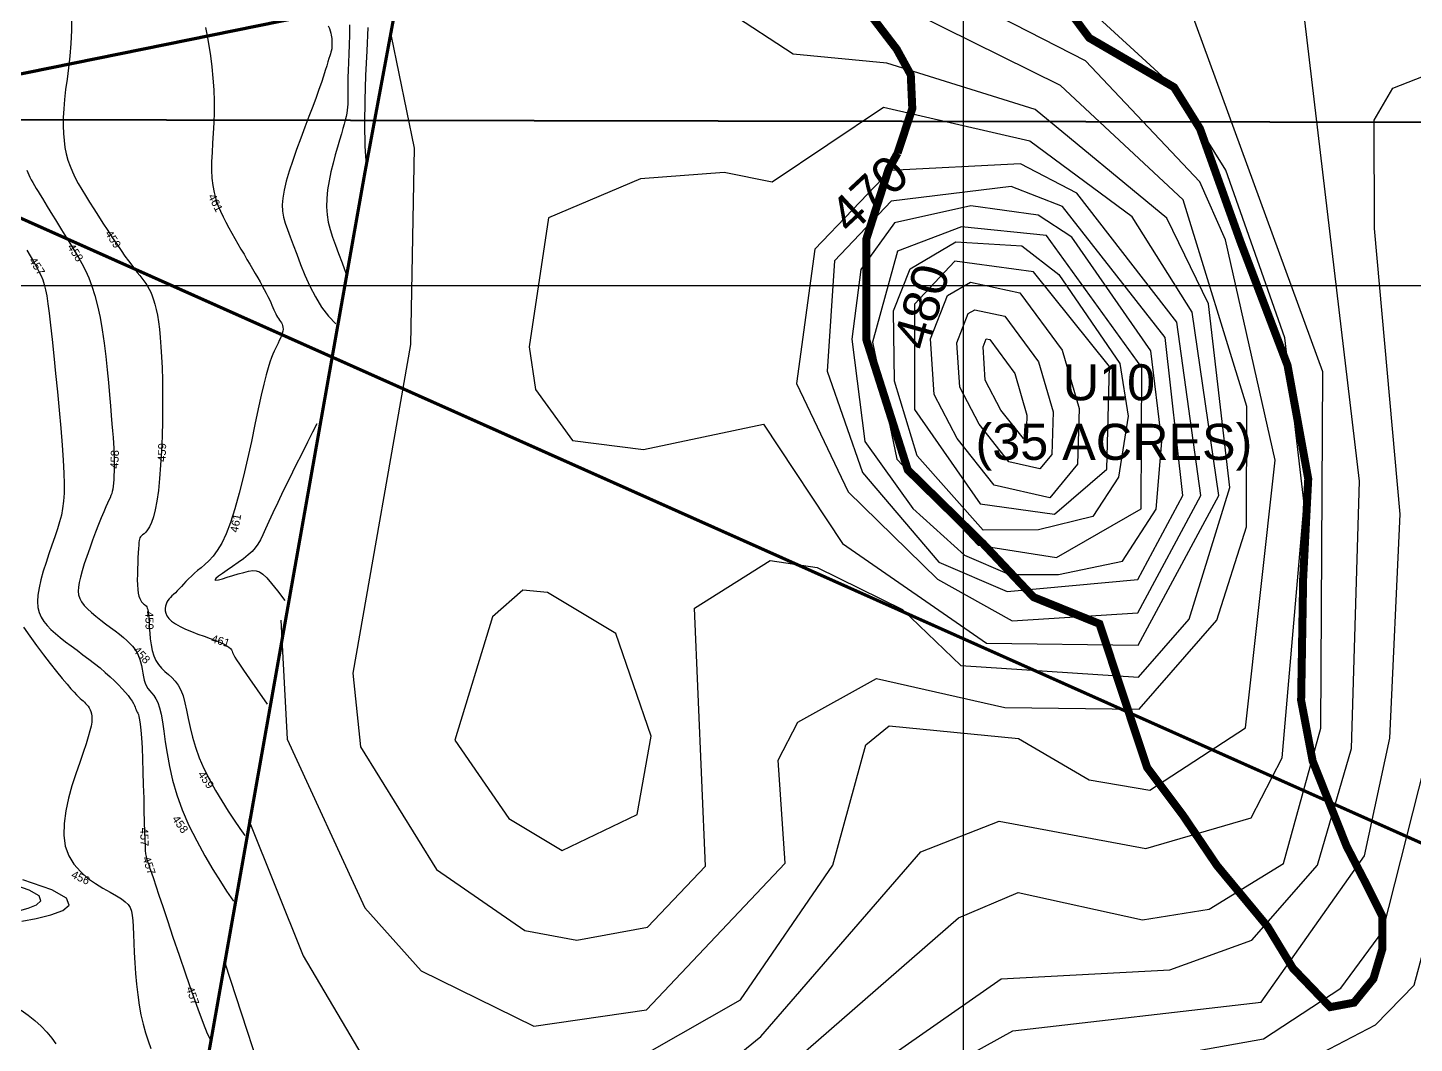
# Model space of a CAD drawing. Header units: metres. Extents: x 218545 to 227455, y 1543467 to 1556082.
# Drawn here: x 219416 to 220282, y 1550227 to 1550861 of the extents above; entities that cross this region are included whole.
import ezdxf

# ---------------------------------------------------------------- set-up
doc = ezdxf.new("R2010")
doc.units = ezdxf.units.M
doc.header["$MEASUREMENT"] = 0
for name, color, linetype in [('10 M CONTOUR', 20, 'Continuous'), ('2 M CONTOUR', 33, 'Continuous'), ('CONTEXT', 200, 'Continuous'), ('GRID', 250, 'Continuous'), ('SATGE-2', 160, 'Continuous'), ('UUL', 90, 'Continuous')]:
    doc.layers.add(name, color=color, linetype=linetype)
doc.styles.get("Standard").update_dxf_attribs({"font": 'arial.ttf'})

msp = doc.modelspace()

# ---------------------------------------------------------------- linework, layer by layer
at = {"layer": '10 M CONTOUR'}
for points in [[(219539.01135, 1550277.26715, -1009.86579), (219569.92069, 1550182.50432, -1009.86579), (219644.09969, 1550126.96832, -1009.86579), (219720.68969, 1550127.83132, -1009.86579), (219797.55669, 1550169.29532, -1009.86579), (219873.72869, 1550231.43032, -1009.86579), (219973.67869, 1550346.54032, -1009.86579), (220022.60069, 1550365.77532, -1009.86579), (220114.14569, 1550348.76675, -1009.86579), (220179.94069, 1550367.93832, -1009.86579), (220199.31769, 1550405.26032, -1009.86579), (220213.03469, 1550563.84832, -1009.86579), (220201.08969, 1550667.59232, -1009.86579), (220164.22669, 1550772.13732, -1009.86579), (220131.81869, 1550823.92732, -1009.86579), (220072.15669, 1550878.88032, -1009.86579)], [(220148.56069, 1550569.14232, -999.86579), (220133.64269, 1550677.23632, -999.86579), (220071.15769, 1550757.83332, -999.86579), (220035.84769, 1550776.10132, -999.86579), (219954.52369, 1550771.93532, -999.86579), (219907.41969, 1550722.86932, -999.86579), (219895.93269, 1550639.04232, -999.86579), (219928.18269, 1550571.37932, -999.86579), (219984.02269, 1550516.89932, -999.86579), (220030.62769, 1550490.86132, -999.86579), (220109.19869, 1550495.77132, -999.86579), (220148.56069, 1550569.14232, -999.86579)], [(220091.48761, 1550649.62265, -989.86579), (220044.11588, 1550708.69362, -991.86579), (219994.83895, 1550715.25466, -991.86579), (219969.65318, 1550688.46345, -991.86579), (219969.65318, 1550622.85228, -991.86579), (220010.71715, 1550563.80228, -991.86579), (220057.04736, 1550557.34221, -991.86579), (220089.78269, 1550585.60527, -991.86579), (220091.48761, 1550649.62265, -991.86579)], [(219994.78485, 1549821.42478, -1019.86579), (219966.67269, 1549894.84532, -1019.86579), (219905.17669, 1550032.56732, -1019.86579), (219932.40369, 1550105.08432, -1019.86579), (219996.28069, 1550150.56132, -1019.86579), (220181.02569, 1550198.58832, -1019.86579), (220257.58969, 1550238.64132, -1019.86579), (220281.73469, 1550263.34832, -1019.86579), (220325.25669, 1550425.31632, -1019.86579)]]:
    msp.add_polyline3d(points, dxfattribs=at)
at = {"layer": '2 M CONTOUR'}
for points in [[(219443.11979, 1550867.69462), (219443.20508, 1550859.24593), (219442.84162, 1550851.14448), (219442.15871, 1550843.4029), (219441.28564, 1550836.03388), (219440.35171, 1550829.05006), (219439.48621, 1550822.46412), (219438.79767, 1550816.28215), (219438.31152, 1550810.48405), (219438.03243, 1550805.04314), (219437.96505, 1550799.93275), (219438.11405, 1550795.12622), (219438.48409, 1550790.59688), (219439.07983, 1550786.31805), (219439.90594, 1550782.26308), (219440.96521, 1550778.40044), (219442.25292, 1550774.67927), (219443.7625, 1550771.04386), (219445.48738, 1550767.43851), (219447.42098, 1550763.80751), (219449.55671, 1550760.09516), (219451.888, 1550756.24573), (219454.40828, 1550752.20354), (219457.10312, 1550747.93694), (219459.92672, 1550743.51059), (219462.82543, 1550739.01323), (219465.7456, 1550734.53358), (219468.63358, 1550730.16039), (219471.43574, 1550725.98237), (219474.09841, 1550722.08827), (219476.56795, 1550718.56681), (219478.80357, 1550715.48126), (219480.81593, 1550712.79296), (219482.62852, 1550710.43778), (219484.26486, 1550708.35159), (219485.74844, 1550706.47028), (219487.10278, 1550704.7297), (219488.35139, 1550703.06575), (219489.51776, 1550701.41427), (219490.62163, 1550699.71246), (219491.66759, 1550697.9027), (219492.65647, 1550695.92866), (219493.58908, 1550693.73403), (219494.46624, 1550691.2625), (219495.28877, 1550688.45775), (219496.05749, 1550685.26345), (219496.77322, 1550681.62331), (219497.43549, 1550677.48774), (219498.03873, 1550672.83421), (219498.57607, 1550667.64689), (219499.04065, 1550661.91001), (219499.42561, 1550655.60774), (219499.72408, 1550648.72429), (219499.92921, 1550641.24386), (219500.03413, 1550633.15064), (219500.0322, 1550624.46995), (219499.9177, 1550615.39154), (219499.68512, 1550606.1463), (219499.32896, 1550596.9651), (219498.84371, 1550588.0788), (219498.22388, 1550579.71829), (219497.46396, 1550572.11445), (219496.55844, 1550565.49814), (219495.50997, 1550560.039), (219494.35376, 1550555.66171), (219493.13317, 1550552.22973), (219491.89154, 1550549.60648), (219490.67224, 1550547.65543), (219489.51863, 1550546.24001), (219488.47405, 1550545.22367), (219487.58186, 1550544.46985), (219486.87344, 1550543.85057), (219486.33223, 1550543.2722), (219485.92968, 1550542.64967), (219485.63725, 1550541.89791), (219485.4264, 1550540.93186), (219485.26858, 1550539.66645), (219485.13527, 1550538.01663), (219484.9979, 1550535.89731), (219484.83616, 1550533.25978), (219484.66261, 1550530.20057), (219484.49802, 1550526.85259), (219484.36316, 1550523.3487), (219484.2788, 1550519.8218), (219484.26573, 1550516.40477), (219484.34472, 1550513.23049), (219484.53654, 1550510.43184), (219484.85441, 1550508.10955), (219485.28132, 1550506.23572), (219485.79272, 1550504.75028), (219486.36403, 1550503.59317), (219486.9707, 1550502.70432), (219487.58817, 1550502.02367), (219488.19186, 1550501.49116), (219488.75723, 1550501.04673), (219489.2645, 1550500.62837), (219489.71313, 1550500.16637), (219490.10736, 1550499.58907), (219490.45144, 1550498.8248), (219490.74963, 1550497.80193), (219491.00616, 1550496.44878), (219491.22528, 1550494.69371), (219491.41126, 1550492.46506), (219491.57558, 1550489.72445), (219491.75877, 1550486.56661), (219492.00861, 1550483.11957), (219492.37287, 1550479.51133), (219492.89934, 1550475.86992), (219493.6358, 1550472.32335), (219494.63001, 1550468.99963), (219495.92976, 1550466.02678), (219497.56027, 1550463.48852), (219499.45657, 1550461.29143), (219501.53112, 1550459.29779), (219503.69638, 1550457.36988), (219505.86483, 1550455.36997), (219507.94893, 1550453.16035), (219509.86115, 1550450.60331), (219511.51396, 1550447.56111), (219512.85497, 1550443.92751), (219513.97245, 1550439.72205), (219514.98981, 1550434.99575), (219516.03046, 1550429.79962), (219517.21781, 1550424.18468), (219518.67528, 1550418.20194), (219520.52627, 1550411.90241), (219522.8942, 1550405.33711), (219525.8558, 1550398.57144), (219529.30108, 1550391.72835), (219533.07336, 1550384.94521), (219537.01596, 1550378.35935), (219540.97221, 1550372.10813), (219544.78543, 1550366.3289), (219548.29895, 1550361.159), (219551.35609, 1550356.73579)], [(219526.94666, 1550861.30785), (219527.93992, 1550855.94327), (219528.9365, 1550849.94445), (219529.88727, 1550843.45035), (219530.7431, 1550836.59995), (219531.45486, 1550829.53221), (219531.97342, 1550822.38611), (219532.24965, 1550815.30061), (219532.2559, 1550808.39463), (219532.05034, 1550801.70694), (219531.71263, 1550795.25623), (219531.32241, 1550789.06121), (219530.95935, 1550783.14059), (219530.70308, 1550777.51308), (219530.63326, 1550772.19737), (219530.82955, 1550767.21219), (219531.3518, 1550762.56596), (219532.1808, 1550758.22612), (219533.27753, 1550754.1498), (219534.60298, 1550750.29417), (219536.11814, 1550746.61639), (219537.784, 1550743.0736), (219539.56154, 1550739.62296), (219541.41177, 1550736.22162), (219543.29977, 1550732.83622), (219545.20705, 1550729.4713), (219547.11924, 1550726.14088), (219549.02195, 1550722.85899), (219550.9008, 1550719.63965), (219552.7414, 1550716.49688), (219554.52937, 1550713.4447), (219556.25033, 1550710.49713), (219557.89159, 1550707.66631), (219559.44721, 1550704.95679), (219560.91296, 1550702.37122), (219562.28459, 1550699.91226), (219563.55786, 1550697.58258), (219564.72853, 1550695.38482), (219565.79236, 1550693.32166), (219566.7451, 1550691.39574), (219567.58644, 1550689.6081), (219568.33179, 1550687.95328), (219569.00048, 1550686.42417), (219569.61183, 1550685.01368), (219570.18517, 1550683.71472), (219570.73984, 1550682.52019), (219571.29516, 1550681.423), (219571.87047, 1550680.41606), (219572.47681, 1550679.48882), (219573.09209, 1550678.61703), (219573.68595, 1550677.773), (219574.22802, 1550676.92902), (219574.68792, 1550676.05739), (219575.03528, 1550675.13043), (219575.23974, 1550674.12042), (219575.27093, 1550672.99968), (219575.10806, 1550671.74855), (219574.76869, 1550670.37963), (219574.27996, 1550668.91355), (219573.66902, 1550667.37096), (219572.963, 1550665.77248), (219572.18906, 1550664.13876), (219571.37433, 1550662.49044), (219570.54596, 1550660.84816), (219569.72126, 1550659.19584), (219568.87824, 1550657.37056), (219567.98507, 1550655.17269), (219567.00995, 1550652.4026), (219565.92104, 1550648.86066), (219564.68653, 1550644.34723), (219563.27458, 1550638.66267), (219561.65339, 1550631.60736), (219559.80117, 1550623.08007), (219557.73627, 1550613.37313), (219555.48707, 1550602.87732), (219553.08197, 1550591.98336), (219550.54935, 1550581.08203), (219547.91761, 1550570.56406), (219545.21513, 1550560.82021), (219542.47031, 1550552.24123), (219539.71065, 1550545.11987), (219536.96018, 1550539.35696), (219534.24207, 1550534.75531), (219531.57946, 1550531.11774), (219528.9955, 1550528.24706), (219526.51336, 1550525.94611), (219524.15619, 1550524.01769), (219521.94714, 1550522.26463), (219519.90319, 1550520.52614), (219518.01661, 1550518.78699), (219516.27349, 1550517.06833), (219514.65992, 1550515.39132), (219513.16199, 1550513.77712), (219511.76579, 1550512.24688), (219510.45742, 1550510.82176), (219509.22296, 1550509.52291), (219508.05214, 1550508.36192), (219506.94919, 1550507.312), (219505.92196, 1550506.33681), (219504.97833, 1550505.39998), (219504.12616, 1550504.46516), (219503.3733, 1550503.496), (219502.72761, 1550502.45615), (219502.19697, 1550501.30923), (219501.79901, 1550500.02862), (219501.59046, 1550498.62648), (219501.63784, 1550497.12473), (219502.00768, 1550495.54525), (219502.76647, 1550493.90995), (219503.98075, 1550492.24071), (219505.71703, 1550490.55943), (219508.04181, 1550488.888), (219510.98322, 1550487.24614), (219514.41578, 1550485.64479), (219518.1756, 1550484.09273), (219522.09879, 1550482.59871), (219526.02149, 1550481.1715), (219529.7798, 1550479.81987), (219533.20985, 1550478.55258), (219536.14775, 1550477.37839), (219538.47224, 1550476.30193), (219540.23257, 1550475.31131), (219541.52059, 1550474.39047), (219542.42818, 1550473.52338), (219543.04719, 1550472.69399), (219543.4695, 1550471.88627), (219543.78697, 1550471.08418), (219544.09145, 1550470.27167), (219544.4909, 1550469.3883), (219545.15753, 1550468.19603), (219546.27964, 1550466.41242), (219548.04553, 1550463.75503), (219550.64351, 1550459.94141), (219554.26187, 1550454.68913), (219559.0889, 1550447.71573), (219565.31291, 1550438.73879)], [(219603.52367, 1550862.15808), (219604.21136, 1550860.57559), (219604.75012, 1550859.11283), (219605.15358, 1550857.7616), (219605.43943, 1550856.51776), (219605.62634, 1550855.37821), (219605.73303, 1550854.33985), (219605.77819, 1550853.39955), (219605.78051, 1550852.55421), (219605.75869, 1550851.80073), (219605.73142, 1550851.13599), (219605.71375, 1550850.55574), (219605.70613, 1550850.05115), (219605.70537, 1550849.61223), (219605.70827, 1550849.22902), (219605.71163, 1550848.89153), (219605.71224, 1550848.58979), (219605.70693, 1550848.31381), (219605.69249, 1550848.05362), (219605.66398, 1550847.79235), (219605.60957, 1550847.48553), (219605.51568, 1550847.08182), (219605.36873, 1550846.52986), (219605.15515, 1550845.7783), (219604.86135, 1550844.77578), (219604.47376, 1550843.47095), (219603.9788, 1550841.81245), (219603.36155, 1550839.75314), (219602.60166, 1550837.26272), (219601.67741, 1550834.31508), (219600.56712, 1550830.88413), (219599.24909, 1550826.94376), (219597.70161, 1550822.46788), (219595.90297, 1550817.43039), (219593.83149, 1550811.80519), (219591.48713, 1550805.59967), (219588.95651, 1550798.95519), (219586.34793, 1550792.04661), (219583.76969, 1550785.04877), (219581.33009, 1550778.13654), (219579.13742, 1550771.48474), (219577.29999, 1550765.26825), (219575.92607, 1550759.66191), (219575.09862, 1550754.77766), (219574.79909, 1550750.47572), (219574.9836, 1550746.55343), (219575.60824, 1550742.80811), (219576.62912, 1550739.03708), (219578.00236, 1550735.03766), (219579.68404, 1550730.60717), (219581.63028, 1550725.54293), (219583.81063, 1550719.71728), (219586.24846, 1550713.30264), (219588.98057, 1550706.54643), (219592.04378, 1550699.69608), (219595.4749, 1550692.99902), (219599.31075, 1550686.70269), (219603.58813, 1550681.0545), (219608.34387, 1550676.30189)], [(219616.76114, 1550862.81901), (219616.75295, 1550856.58055), (219616.60306, 1550850.49593), (219616.37144, 1550844.68532), (219616.11807, 1550839.26891), (219615.9029, 1550834.3669), (219615.77198, 1550830.0671), (219615.71554, 1550826.32794), (219615.70989, 1550823.07548), (219615.73136, 1550820.23577), (219615.75623, 1550817.73488), (219615.76082, 1550815.49888), (219615.72144, 1550813.45381), (219615.6144, 1550811.52575), (219615.41816, 1550809.63981), (219615.11982, 1550807.71734), (219614.70864, 1550805.67872), (219614.17387, 1550803.44436), (219613.50477, 1550800.93465), (219612.6906, 1550798.07001), (219611.72062, 1550794.77081), (219610.58408, 1550790.95746), (219609.28628, 1550786.58333), (219607.89672, 1550781.73366), (219606.50093, 1550776.52667), (219605.18445, 1550771.08058), (219604.03282, 1550765.51359), (219603.13157, 1550759.94393), (219602.56624, 1550754.48981), (219602.42238, 1550749.26945), (219602.7615, 1550744.35763), (219603.54911, 1550739.65547), (219604.72671, 1550735.02063), (219606.2358, 1550730.3108), (219608.01786, 1550725.38366), (219610.01439, 1550720.09688), (219612.16688, 1550714.30815), (219614.41684, 1550707.87514)], [(219628.34724, 1550861.24947), (219627.53389, 1550846.62956), (219626.81518, 1550831.33615), (219626.3111, 1550815.93705), (219626.14162, 1550801.00005), (219626.42672, 1550787.09296), (219627.28639, 1550774.78356)], [(219415.23023, 1550772.16842), (219415.82601, 1550770.70406), (219416.48471, 1550769.21883), (219417.219, 1550767.69088), (219418.04155, 1550766.09836), (219418.96248, 1550764.4216), (219419.98176, 1550762.64977), (219421.09687, 1550760.77419), (219422.30523, 1550758.78622), (219423.60431, 1550756.6772), (219424.99155, 1550754.43847), (219426.4644, 1550752.06139), (219428.02031, 1550749.53728), (219429.65668, 1550746.86105), (219431.37068, 1550744.04168), (219433.15944, 1550741.09172), (219435.02008, 1550738.02372), (219436.94972, 1550734.85021), (219438.94548, 1550731.58374), (219441.00449, 1550728.23684), (219443.12386, 1550724.82207), (219445.29603, 1550721.3343), (219447.49458, 1550717.69784), (219449.68842, 1550713.81932), (219451.84643, 1550709.6054), (219453.93753, 1550704.9627), (219455.93059, 1550699.79789), (219457.79452, 1550694.01759), (219459.49822, 1550687.52845), (219461.01815, 1550680.28833), (219462.36099, 1550672.45989), (219463.541, 1550664.257), (219464.57245, 1550655.89354), (219465.46959, 1550647.58338), (219466.24668, 1550639.5404), (219466.91797, 1550631.97847), (219467.49773, 1550625.11147), (219467.99857, 1550619.09841), (219468.42664, 1550613.87889), (219468.78644, 1550609.33762), (219469.08245, 1550605.35936), (219469.3192, 1550601.82882), (219469.50118, 1550598.63074), (219469.63289, 1550595.64986), (219469.71884, 1550592.7709), (219469.76278, 1550589.90486), (219469.76543, 1550587.06777), (219469.72679, 1550584.30194), (219469.64682, 1550581.64967), (219469.52552, 1550579.15325), (219469.36286, 1550576.85499), (219469.15883, 1550574.79719), (219468.9134, 1550573.02214), (219468.62231, 1550571.54249), (219468.2643, 1550570.25231), (219467.81384, 1550569.01599), (219467.24542, 1550567.69794), (219466.53352, 1550566.16257), (219465.65264, 1550564.27428), (219464.57725, 1550561.89748), (219463.28184, 1550558.89657), (219461.75622, 1550555.18639), (219460.0515, 1550550.88352), (219458.23411, 1550546.15498), (219456.37051, 1550541.16778), (219454.52711, 1550536.08894), (219452.77036, 1550531.08546), (219451.1667, 1550526.32437), (219449.78257, 1550521.97268), (219448.67757, 1550518.15551), (219447.88409, 1550514.83041), (219447.42769, 1550511.91303), (219447.3339, 1550509.31902), (219447.6283, 1550506.96404), (219448.33644, 1550504.76374), (219449.48386, 1550502.63377), (219451.09613, 1550500.48978), (219453.178, 1550498.26637), (219455.65098, 1550495.9738), (219458.4158, 1550493.6413), (219461.37317, 1550491.29807), (219464.42381, 1550488.97333), (219467.46844, 1550486.69628), (219470.40776, 1550484.49614), (219473.14251, 1550482.40213), (219475.59275, 1550480.43249), (219477.75599, 1550478.5617), (219479.6491, 1550476.75329), (219481.28895, 1550474.97076), (219482.69239, 1550473.17764), (219483.87629, 1550471.33745), (219484.85753, 1550469.41371), (219485.65296, 1550467.36993), (219486.28448, 1550465.18484), (219486.79412, 1550462.89795), (219487.22891, 1550460.56396), (219487.6359, 1550458.23758), (219488.06214, 1550455.97353), (219488.55468, 1550453.82651), (219489.16056, 1550451.85124), (219489.92683, 1550450.10241), (219490.88437, 1550448.59925), (219491.99937, 1550447.21895), (219493.22184, 1550445.80321), (219494.50181, 1550444.19374), (219495.7893, 1550442.23223), (219497.03433, 1550439.76038), (219498.18691, 1550436.6199), (219499.19706, 1550432.65248), (219500.04634, 1550427.7403), (219500.8424, 1550421.92742), (219501.72442, 1550415.29839), (219502.8316, 1550407.93775), (219504.30312, 1550399.93003), (219506.27816, 1550391.35978), (219508.89592, 1550382.31153), (219512.29558, 1550372.86983), (219516.53826, 1550363.16301), (219521.37286, 1550353.49451), (219526.47022, 1550344.2116), (219531.50118, 1550335.66151), (219536.13656, 1550328.19149), (219540.04722, 1550322.14878), (219542.90398, 1550317.88064), (219544.37768, 1550315.7343)], [(219415.22183, 1550722.27136), (219417.35737, 1550718.61033), (219419.36637, 1550715.14728), (219421.19659, 1550711.91788), (219422.7958, 1550708.95783), (219424.12935, 1550706.25627), (219425.23313, 1550703.61621), (219426.16059, 1550700.79415), (219426.96523, 1550697.54658), (219427.7005, 1550693.62997), (219428.41991, 1550688.80083), (219429.17691, 1550682.81563), (219430.02499, 1550675.43086), (219431.00083, 1550666.50911), (219432.07391, 1550656.33738), (219433.19693, 1550645.30874), (219434.32257, 1550633.8163), (219435.40351, 1550622.25314), (219436.39246, 1550611.01235), (219437.24209, 1550600.48702), (219437.90509, 1550591.07024), (219438.34111, 1550583.0484), (219438.53756, 1550576.28106), (219438.48881, 1550570.52111), (219438.18922, 1550565.52141), (219437.63317, 1550561.03483), (219436.81501, 1550556.81424), (219435.72913, 1550552.6125), (219434.36988, 1550548.18249), (219432.7495, 1550543.33959), (219430.95171, 1550538.14918), (219429.0781, 1550532.73919), (219427.23025, 1550527.23752), (219425.50976, 1550521.77208), (219424.0182, 1550516.47077), (219422.85718, 1550511.46151), (219422.12827, 1550506.8722), (219421.91166, 1550502.79621), (219422.2019, 1550499.18879), (219422.97215, 1550495.97065), (219424.19556, 1550493.06248), (219425.84528, 1550490.38501), (219427.89446, 1550487.85893), (219430.31626, 1550485.40495), (219433.08382, 1550482.94378), (219436.16364, 1550480.41157), (219439.49554, 1550477.80629), (219443.0127, 1550475.14132), (219446.64829, 1550472.43006), (219450.33548, 1550469.68592), (219454.00743, 1550466.9223), (219457.59731, 1550464.15258), (219461.03831, 1550461.39019), (219464.27277, 1550458.65068), (219467.27985, 1550455.95832), (219470.0479, 1550453.33955), (219472.56526, 1550450.8208), (219474.82027, 1550448.42852), (219476.80128, 1550446.18913), (219478.49663, 1550444.12908), (219479.89466, 1550442.27481), (219480.99339, 1550440.64524), (219481.82947, 1550439.22928), (219482.4492, 1550438.00835), (219482.89892, 1550436.96383), (219483.22493, 1550436.07714), (219483.47356, 1550435.32968), (219483.69111, 1550434.70285), (219483.9239, 1550434.17805), (219484.20847, 1550433.70998), (219484.54217, 1550433.14647), (219484.91257, 1550432.30864), (219485.30725, 1550431.0176), (219485.71377, 1550429.09449), (219486.11972, 1550426.36041), (219486.51266, 1550422.63649), (219486.88016, 1550417.74384), (219487.21246, 1550411.58949), (219487.51036, 1550404.42405), (219487.77735, 1550396.58403), (219488.0169, 1550388.40594), (219488.23249, 1550380.22629), (219488.42759, 1550372.3816), (219488.60568, 1550365.20837), (219488.77023, 1550359.04311), (219488.92636, 1550354.13176), (219489.08577, 1550350.35789), (219489.2618, 1550347.5145), (219489.46779, 1550345.3946), (219489.71708, 1550343.79117), (219490.02302, 1550342.49722), (219490.39894, 1550341.30575), (219490.85819, 1550340.00975), (219491.42186, 1550338.40744), (219492.14199, 1550336.31791), (219493.0784, 1550333.56547), (219494.29088, 1550329.97444), (219495.83924, 1550325.36911), (219497.78328, 1550319.57381), (219500.1828, 1550312.41284), (219503.0976, 1550303.71051), (219506.5437, 1550293.43195), (219510.36192, 1550282.10553), (219514.34932, 1550270.40045), (219518.30295, 1550258.98588), (219522.01983, 1550248.53103), (219525.29703, 1550239.70508), (219527.93159, 1550233.17722), (219529.72055, 1550229.61665)], [(219413.181, 1550486.91024), (219417.13655, 1550481.22563), (219421.35842, 1550475.41177), (219425.67059, 1550469.66587), (219429.89709, 1550464.18513), (219433.86192, 1550459.16676), (219437.38908, 1550454.80797), (219440.34483, 1550451.25427), (219442.76443, 1550448.4444), (219444.72537, 1550446.26542), (219446.30517, 1550444.60436), (219447.58131, 1550443.34828), (219448.63132, 1550442.38423), (219449.53268, 1550441.59925), (219450.36291, 1550440.8804), (219451.18363, 1550440.13201), (219451.99303, 1550439.32752), (219452.77341, 1550438.45767), (219453.50707, 1550437.51319), (219454.17633, 1550436.48482), (219454.76349, 1550435.36329), (219455.25085, 1550434.13933), (219455.62073, 1550432.80368), (219455.85198, 1550431.33079), (219455.90969, 1550429.62995), (219455.75549, 1550427.59418), (219455.35102, 1550425.1165), (219454.65791, 1550422.08993), (219453.63778, 1550418.40748), (219452.25229, 1550413.96218), (219450.46307, 1550408.64702), (219448.27512, 1550402.4102), (219445.86704, 1550395.42049), (219443.46076, 1550387.90183), (219441.27825, 1550380.07818), (219439.54146, 1550372.17346), (219438.47235, 1550364.41163), (219438.29288, 1550357.01662), (219439.225, 1550350.21238), (219441.40838, 1550344.17451), (219444.65356, 1550338.88525), (219448.6888, 1550334.27852), (219453.24235, 1550330.28821), (219458.04247, 1550326.84824), (219462.81741, 1550323.8925), (219467.29544, 1550321.35492), (219471.20479, 1550319.16939), (219474.33664, 1550317.25697), (219476.73374, 1550315.48737), (219478.50175, 1550313.71744), (219479.74634, 1550311.80403), (219480.57317, 1550309.60399), (219481.0879, 1550306.97418), (219481.39619, 1550303.77146), (219481.60371, 1550299.85267), (219481.80265, 1550295.12422), (219482.03137, 1550289.69072), (219482.31477, 1550283.70632), (219482.67772, 1550277.32518), (219483.14514, 1550270.70147), (219483.74191, 1550263.98933), (219484.49291, 1550257.34293), (219485.42305, 1550250.91641), (219486.54983, 1550244.83458), (219487.8612, 1550239.10476), (219489.33772, 1550233.70491), (219490.95996, 1550228.61299), (219492.70848, 1550223.80696)], [(219411.62791, 1550247.81017), (219416.05259, 1550244.69375), (219420.2863, 1550241.31001), (219424.21912, 1550237.7419), (219427.74108, 1550234.07235), (219430.77002, 1550230.37637), (219433.33482, 1550226.69718)]]:
    msp.add_lwpolyline(points, dxfattribs=at)
for points, elevation in [([(220028.9686, 1550519.85584), (220059.68491, 1550519.75707), (220099.64397, 1550527.99954), (220120.61139, 1550560.48577), (220124.13608, 1550602.72294), (220117.3512, 1550659.3877), (220068.03331, 1550730.43616), (220047.01237, 1550744.16134), (220004.97089, 1550749.813), (219957.26983, 1550739.3172), (219936.24909, 1550710.25194), (219930.5895, 1550666.65398), (219938.67443, 1550602.87181), (219968.58881, 1550560.88875), (220000.92833, 1550531.82336), (220028.9686, 1550519.85584)], -995.86579), ([(220012.69315, 1550547.42414), (219971.3865, 1550593.89472), (219957.26921, 1550640.3653), (219956.5492, 1550684.29865), (219967.09446, 1550710.62527), (219995.56698, 1550727.47434), (220036.69373, 1550724.84172), (220059.89342, 1550706.93957), (220098.04155, 1550651.54304), (220103.12132, 1550618.57085), (220097.19496, 1550580.52617), (220081.10929, 1550556.00836), (220047.24475, 1550547.55398), (220012.69315, 1550547.42414)], -991.86579)]:
    msp.add_lwpolyline(points, dxfattribs=dict(at, elevation=elevation))
for points, elevation in [([(220054.3034, 1550567.71024), (220019.51941, 1550575.42921), (219996.33001, 1550604.65123), (219981.97478, 1550632.21927), (219979.76618, 1550666.95483), (219990.25669, 1550693.97141), (220004.61192, 1550702.24184), (220035.53098, 1550695.62552), (220062.03306, 1550659.78718), (220072.52356, 1550623.39752), (220071.41927, 1550588.66184)], -987.86579), ([(220048.06084, 1550585.71635), (220028.65256, 1550590.02327), (220010.00503, 1550613.52188), (219997.95054, 1550636.67153), (219996.18651, 1550664.41532), (220003.31235, 1550682.76677), (220007.31142, 1550685.07074), (220026.13389, 1550681.04295), (220047.25067, 1550652.48707), (220056.22446, 1550621.35863), (220055.37602, 1550594.67088)], -985.86579), ([(220039.44623, 1550604.24884), (220037.78572, 1550604.61733), (220023.68005, 1550622.39253), (220013.92631, 1550641.12378), (220012.60683, 1550661.87582), (220014.56728, 1550666.92463), (220016.7368, 1550666.46038), (220032.46828, 1550645.18695), (220039.92535, 1550619.31973)], -983.86579)]:
    msp.add_lwpolyline(points, close=True, dxfattribs=dict(at, elevation=elevation))
at = {"layer": '2 M CONTOUR', "flags": 128}
for points in [[(219596.32727, 1550613.82791), (219593.70619, 1550608.64631), (219590.51533, 1550602.32324), (219586.92408, 1550595.17778), (219583.10183, 1550587.52903), (219579.21799, 1550579.69606), (219575.44194, 1550571.99796), (219571.94309, 1550564.7538), (219568.89082, 1550558.28268), (219566.40105, 1550552.8242), (219564.3758, 1550548.30014), (219562.6636, 1550544.55277), (219561.11297, 1550541.4244), (219559.57246, 1550538.75731), (219557.89059, 1550536.39381), (219555.91589, 1550534.17617), (219553.4969, 1550531.94671), (219550.54622, 1550529.59021), (219547.23272, 1550527.1615), (219543.78933, 1550524.7579), (219540.44899, 1550522.47675), (219537.44464, 1550520.41536), (219535.00921, 1550518.67108), (219533.37564, 1550517.34123), (219532.77687, 1550516.52313), (219533.36884, 1550516.27835), (219534.99953, 1550516.52543), (219537.4399, 1550517.14712), (219540.46094, 1550518.0262), (219543.83363, 1550519.04543), (219547.32895, 1550520.08757), (219550.71786, 1550521.03539), (219553.77136, 1550521.77167), (219556.33406, 1550522.17444), (219558.54514, 1550522.10289), (219560.61743, 1550521.41148), (219562.76375, 1550519.95468), (219565.19693, 1550517.58694), (219568.1298, 1550514.16273), (219571.77517, 1550509.53651), (219576.34588, 1550503.56275)], [(219409.46961, 1550309.64859), (219416.02035, 1550311.45554), (219421.30881, 1550313.55326), (219424.05192, 1550316.0569), (219422.96661, 1550319.08158), (219416.76981, 1550322.74245), (219404.17844, 1550327.15464)], [(219412.05553, 1550303.2748), (219421.12843, 1550305.05366), (219430.32621, 1550307.2317), (219437.77766, 1550309.95492), (219441.61157, 1550313.36931), (219439.95675, 1550317.62089), (219430.94197, 1550322.85566), (219412.69604, 1550329.2196)]]:
    msp.add_lwpolyline(points, dxfattribs=at)
at = {"layer": '2 M CONTOUR'}
for points in [[(219573.97943, 1550491.30332, -1005.86579), (219577.87469, 1550416.99132, -1005.86579), (219626.30569, 1550311.63032, -1005.86579), (219661.51869, 1550272.29732, -1005.86579), (219731.92569, 1550237.73232, -1005.86579), (219802.30369, 1550247.95732, -1005.86579), (219888.97369, 1550339.46432, -1005.86579), (219884.47669, 1550403.89432, -1005.86579), (219896.86269, 1550427.60032, -1005.86579), (219945.95369, 1550454.75332, -1005.86579), (220026.14669, 1550436.65332, -1005.86579), (220109.94869, 1550435.78732, -1005.86579), (220158.61669, 1550491.26432, -1005.86579), (220177.15369, 1550549.46932, -1005.86579), (220177.27969, 1550624.55432, -1005.86579), (220137.44869, 1550753.58832, -1005.86579), (220060.92669, 1550825.04732, -1005.86579), (219969.52369, 1550870.12132, -1005.86579), (219921.61769, 1550913.19832, -1005.86579), (219913.29969, 1550952.46432, -1005.86579), (219893.09439, 1551040.57768, -1005.86579), (219877.27469, 1551127.90232, -1005.86579), (219794.48169, 1551246.39732, -1005.86579), (219788.90612, 1551258.35295, -1005.86579)], [(219660.47188, 1550029.54811, -1011.86579), (219702.28369, 1550032.35832, -1011.86579), (219733.77169, 1550050.59732, -1011.86579), (219851.53969, 1550178.56432, -1011.86579), (219997.27169, 1550305.48732, -1011.86579), (220034.42969, 1550321.23132, -1011.86579), (220112.04369, 1550304.24432, -1011.86579), (220153.66969, 1550310.75532, -1011.86579), (220200.12869, 1550339.25932, -1011.86579), (220223.49169, 1550423.83532, -1011.86579), (220224.66169, 1550646.34932, -1011.86579), (220130.60169, 1550903.86832, -1011.86579)], [(219763.48944, 1549978.26798, -1013.86579), (219773.92469, 1550027.94732, -1013.86579), (219872.81469, 1550162.15332, -1013.86579), (220023.79326, 1550267.32934, -1013.86579), (220129.17369, 1550273.03032, -1013.86579), (220180.45869, 1550291.40932, -1013.86579), (220221.39269, 1550338.39732, -1013.86579), (220242.67269, 1550411.11332, -1013.86579), (220247.67069, 1550577.99332, -1013.86579), (220212.12769, 1550877.76932, -1013.86579)], [(219642.92354, 1550855.79123, -1003.86579), (219657.26669, 1550785.86532, -1003.86579), (219654.93869, 1550663.37432, -1003.86579), (219618.78569, 1550458.24132, -1003.86579), (219623.76769, 1550412.21232, -1003.86579), (219671.17969, 1550335.69832, -1003.86579), (219726.39769, 1550297.54032, -1003.86579), (219758.68769, 1550291.46832, -1003.86579), (219802.86769, 1550299.64732, -1003.86579), (219839.24469, 1550337.75032, -1003.86579), (219832.36969, 1550498.66432, -1003.86579), (219879.46769, 1550528.44577, -1003.86579), (219908.96169, 1550524.05832, -1003.86579), (219962.21069, 1550497.86332, -1003.86579), (219998.54169, 1550462.94332, -1003.86579), (220109.68569, 1550455.73332, -1003.86579), (220141.29969, 1550491.77032, -1003.86579), (220166.59569, 1550574.15432, -1003.86579), (220153.35169, 1550688.64132, -1003.86579), (220127.20769, 1550742.14032, -1003.86579), (220045.07569, 1550810.07732, -1003.86579), (219952.35069, 1550838.88132, -1003.86579), (219893.84896, 1550844.67295, -1003.86579), (219853.67784, 1550870.83821, -1003.86579)], [(219553.72723, 1550366.89992, -1007.86579), (219587.84869, 1550281.61732, -1007.86579), (219646.14469, 1550183.00832, -1007.86579), (219728.35869, 1550178.75032, -1007.86579), (219861.02069, 1550254.18532, -1007.86579), (219918.65169, 1550338.22332, -1007.86579), (219939.31169, 1550413.34832, -1007.86579), (219953.85669, 1550425.38132, -1007.86579), (220034.62669, 1550417.38232, -1007.86579), (220078.69569, 1550391.48132, -1007.86579), (220116.76669, 1550385.19832, -1007.86579), (220176.42169, 1550423.94232, -1007.86579), (220195.00869, 1550591.14732, -1007.86579), (220163.98369, 1550728.61432, -1007.86579), (220148.00869, 1550764.81532, -1007.86579), (220076.47669, 1550840.48432, -1007.86579), (220023.13969, 1550867.59932, -1007.86579)], [(219830.92979, 1549931.80608, -1015.86579), (219820.11569, 1549981.60632, -1015.86579), (219822.35369, 1550027.44732, -1015.86579), (219855.32569, 1550106.29732, -1015.86579), (219958.48269, 1550194.65632, -1015.86579), (220031.13469, 1550234.80432, -1015.86579), (220186.26969, 1550252.84532, -1015.86579), (220250.72669, 1550344.14732, -1015.86579), (220266.52469, 1550417.53332, -1015.86579), (220273.05569, 1550557.48132, -1015.86579), (220257.05769, 1550735.68232, -1015.86579), (220256.91169, 1550803.30832, -1015.86579), (220268.40169, 1550823.44132, -1015.86579), (220315.31069, 1550841.56606, -1015.86579), (220364.34369, 1550828.01532, -1015.86579), (220412.14738, 1550771.83262, -1015.86579), (220487.41479, 1550752.1534, -1015.86579), (220653.54469, 1550783.01132, -1015.86579), (220726.25669, 1550783.70832, -1015.86579), (220865.58069, 1550716.93132, -1015.86579), (221058.08369, 1550672.59532, -1015.86579), (221106.46769, 1550614.13932, -1015.86579), (221153.61017, 1550592.91987, -1015.86579)], [(220159.79169, 1550569.14232, -1001.86579), (220143.14569, 1550683.45132, -1001.86579), (220105.59069, 1550743.07632, -1001.86579), (220041.69269, 1550790.24432, -1001.86579), (219950.37969, 1550811.35432, -1001.86579), (219880.84569, 1550764.62532, -1001.86579), (219850.85969, 1550770.71432, -1001.86579), (219798.49469, 1550766.76908, -1001.86579), (219741.08969, 1550742.45632, -1001.86579), (219729.02069, 1550661.95232, -1001.86579), (219732.98469, 1550635.15732, -1001.86579), (219756.15869, 1550603.34632, -1001.86579), (219800.51169, 1550597.73132, -1001.86579), (219875.36769, 1550613.57332, -1001.86579), (219924.80769, 1550539.14732, -1001.86579), (220014.58469, 1550476.90232, -1001.86579), (220109.42269, 1550475.68032, -1001.86579), (220159.79169, 1550569.14232, -1001.86579)], [(220137.32869, 1550569.14232, -997.86579), (220126.35269, 1550667.79332, -997.86579), (220062.23369, 1550749.50932, -997.86579), (220030.00169, 1550761.95832, -997.86579), (219955.20769, 1550752.78532, -997.86579), (219919.82647, 1550715.64068, -997.86579), (219915.13269, 1550646.62832, -997.86579), (219937.15929, 1550583.39232, -997.86579), (219984.8266, 1550527.35501, -997.86579), (220027.52069, 1550509.21632, -997.86579), (220109.19869, 1550516.70632, -997.86579), (220137.32869, 1550569.14232, -997.86579)], [(220111.29064, 1550560.71049, -993.86579), (220111.77269, 1550648.90832, -993.86579), (220052.24053, 1550731.38852, -993.86579), (219999.10423, 1550736.76949, -993.86579), (219959.07272, 1550721.6522, -993.86579), (219943.38616, 1550664.76479, -993.86579), (219958.72733, 1550591.75802, -993.86579), (220009.48297, 1550538.11799, -993.86579), (220058.33012, 1550530.41598, -993.86579), (220111.29064, 1550560.71049, -993.86579)], [(219910.51291, 1549874.6085, -1017.86579), (219904.84969, 1549912.57732, -1017.86579), (219861.26769, 1550007.56832, -1017.86579), (219877.25769, 1550083.01332, -1017.86579), (219900.80669, 1550116.47332, -1017.86579), (220000.21869, 1550185.50832, -1017.86579), (220030.32769, 1550201.72332, -1017.86579), (220187.63069, 1550229.87732, -1017.86579), (220235.95969, 1550261.61032, -1017.86579), (220262.17869, 1550297.14032, -1017.86579), (220325.93469, 1550548.23632, -1017.86579)], [(219682.65469, 1550416.27832, -1001.86579), (219716.21613, 1550367.46764, -1001.86579), (219749.65931, 1550347.50133, -1001.86579), (219796.56136, 1550369.91249, -1001.86579), (219805.22269, 1550418.84332, -1001.86579), (219783.16232, 1550482.90823, -1001.86579), (219740.39369, 1550508.43632, -1001.86579), (219725.07469, 1550510.05032, -1001.86579), (219706.09869, 1550493.25032, -1001.86579), (219682.65469, 1550416.27832, -1001.86579)]]:
    msp.add_polyline3d(points, dxfattribs=at)
at = {"layer": 'GRID', "linetype": 'Continuous'}
for p, q in [((220000.13969, 1555700.13632, -1469.86579), (220000.13969, 1546700.13632, -1469.86579)), ((219000.13969, 1550700.13632, -1469.86579), (227000.13969, 1550700.13632, -1469.86579))]:
    msp.add_line(p, q, dxfattribs=at)
at = {"layer": 'SATGE-2', "color": 0, "const_width": 2}
for points, elevation in [([(220046.97104, 1552855.47695), (220048.95559, 1552712.19684), (220053.69263, 1552189.90251), (220054.23691, 1552112.89747), (220055.33763, 1551933.55285), (220068.78989, 1551713.39272), (220071.25754, 1551683.95349), (219933.18385, 1551475.91941), (219689.1336, 1551107.56188), (219626.26506, 1550769.8527), (219510.10794, 1550115.06758)], 1466.37623), ([(220889.42265, 1551131.93952), (219272.64674, 1550804.0849)], 462.36238), ([(220973.80327, 1550045.53957), (219272.64674, 1550804.0849)], 902.36238)]:
    msp.add_lwpolyline(points, dxfattribs=dict(at, elevation=elevation))
at = {"layer": 'SATGE-2', "lineweight": 40, "elevation": -1469.86579}
msp.add_lwpolyline([(219272.64674, 1550804.0849), (221454.72196, 1550800.13349), (222383.6722, 1550797.50556), (222385.48636, 1550933.61752), (222608.44024, 1550930.25946), (222593.83419, 1551188.39382), (222547.61297, 1551522.50509), (222564.34507, 1551590.00634), (222588.52107, 1551656.42507), (219587.53063, 1551681.97468), (219576.24265, 1551587.67969), (219590.10452, 1551574.23305), (219625.15516, 1551586.7833), (219650.00334, 1551543.62205), (219527.72561, 1551469.80753), (219515.56901, 1551401.14606), (219502.81482, 1551380.25343), (219500.54159, 1551371.89334), (219510.66043, 1551241.17416), (219474.91875, 1551136.20672), (219435.80687, 1550937.58918), (219299.88014, 1550940.68047), (219294.2056, 1550926.64375), (219258.18164, 1550912.55282)], close=True, dxfattribs=at)
msp.add_lwpolyline([(219272.64674, 1550804.0849), (221454.72196, 1550800.13349), (222383.6722, 1550797.50556), (222385.48636, 1550933.61752), (222608.44024, 1550930.25946), (222593.83419, 1551188.39382), (222547.61297, 1551522.50509), (222564.34507, 1551590.00634), (222588.52107, 1551656.42507), (219587.53063, 1551681.97468), (219576.24265, 1551587.67969), (219590.10452, 1551574.23305), (219625.15516, 1551586.7833), (219650.00334, 1551543.62205), (219527.72561, 1551469.80753), (219515.56901, 1551401.14606), (219502.81482, 1551380.25343), (219500.54159, 1551371.89334), (219510.66043, 1551241.17416), (219474.91875, 1551136.20672), (219435.80687, 1550937.58918), (219299.88014, 1550940.68047), (219294.2056, 1550926.64375), (219258.18164, 1550912.55282)], close=True, dxfattribs=at)
msp.add_lwpolyline([(220505.65723, 1549511.31268), (219515.87829, 1550118.20739), (219510.10794, 1550115.06758), (219410.37343, 1550163.23258), (219349.80343, 1550151.84687), (219303.85905, 1550163.26435), (219282.60865, 1550166.18515), (219201.95605, 1550207.04686), (219155.4055, 1550164.5262), (219077.22276, 1550134.18077), (219071.95965, 1550219.67516), (219076.75268, 1550255.12547), (219102.48814, 1550330.30178), (219137.06082, 1550407.27519), (219172.29238, 1550517.26572), (219226.52368, 1550643.99254), (219281.27895, 1550691.76081), (219275.63134, 1550781.70462), (219272.64674, 1550804.0849), (221454.72196, 1550800.13349)], dxfattribs=at)
msp.add_lwpolyline([(220505.65723, 1549511.31268), (219515.87829, 1550118.20739), (219510.10794, 1550115.06758), (219410.37343, 1550163.23258), (219349.80343, 1550151.84687), (219303.85905, 1550163.26435), (219282.60865, 1550166.18515), (219201.95605, 1550207.04686), (219155.4055, 1550164.5262), (219077.22276, 1550134.18077), (219071.95965, 1550219.67516), (219076.75268, 1550255.12547), (219102.48814, 1550330.30178), (219137.06082, 1550407.27519), (219172.29238, 1550517.26572), (219226.52368, 1550643.99254), (219281.27895, 1550691.76081), (219275.63134, 1550781.70462), (219272.64674, 1550804.0849), (221454.72196, 1550800.13349)], dxfattribs=at)
at = {"layer": 'UUL', "const_width": 5, "elevation": -1469.86579}
for points in [[(219959.14983, 1550782.7974), (219953.48894, 1550772.61749), (219939.62163, 1550729.19036), (219939.62163, 1550666.35962), (219965.50721, 1550585.04927), (220012.65597, 1550538.85021), (220044.08845, 1550505.58688), (220085.22804, 1550488.95522), (220114.91475, 1550399.40756), (220137.24505, 1550369.65002), (220158.64493, 1550338.03263), (220190.27955, 1550299.90579), (220206.0969, 1550273.86796), (220229.3576, 1550249.68997), (220244.24454, 1550252.4797), (220256.3401, 1550267.35847), (220261.92271, 1550285.95695), (220261.92271, 1550306.41523), (220252.61838, 1550325.01371), (220239.59234, 1550350.12162), (220218.3976, 1550403.26531), (220211.19315, 1550441.10686), (220212.45417, 1550517.2258), (220215.62602, 1550579.4791), (220202.70351, 1550650.30747), (220173.39739, 1550727.19819), (220148.02269, 1550798.03232), (220131.81869, 1550823.92732), (220078.87908, 1550854.70271), (220060.20619, 1550879.68277)], [(219942.01356, 1550869.32841), (219958.58589, 1550847.68994), (219967.37778, 1550831.6848), (219968.31983, 1550810.65843), (219959.14983, 1550782.7974)]]:
    msp.add_lwpolyline(points, dxfattribs=at)

# ---------------------------------------------------------------- texts
at = {"layer": '2 M CONTOUR', "char_height": 5, "attachment_point": 5}
for s, insert, rotation in [('{461}', (219533.0867, 1550751.80527, -1008.86579), 296.97258758), ('{459}', (219469.18816, 1550729.07626, -1010.86579), 302.97698496), ('{458}', (219445.58161, 1550720.6793, -1011.86579), 302.97698496), ('{457}', (219421.65221, 1550712.1675, -1012.86579), 302.7986694), ('{459}', (219499.66388, 1550595.90849, -1010.86579), 88.02907341), ('{458}', (219470.11419, 1550591.61209, -1011.86579), 88.02907341), ('{461}', (219545.71963, 1550551.82192, -1008.86579), 79.14852306), ('{459}', (219491.80463, 1550491.08418, -1010.86579), 270.67695704), ('{461}', (219536.32153, 1550478.27902, -1008.86579), 343.76347129), ('{458}', (219487.02866, 1550469.49837, -1011.86579), 312.88775577), ('{459}', (219527.13931, 1550391.6568, -1010.86579), 304.74027122), ('{458}', (219511.02941, 1550363.82306, -1011.86579), 304.74027122), ('{457}', (219488.67336, 1550355.90415, -1012.86579), 271.04433552), ('{457}', (219491.58667, 1550338.079, -1012.86579), 288.51708098), ('{456}', (219448.87596, 1550330.52844, -1013.86579), 335.27578897), ('{457}', (219518.81663, 1550256.77781, -1012.86579), 288.51708098)]:
    msp.add_mtext(s, dxfattribs=dict(at, insert=insert, rotation=rotation))
at = {"layer": 'CONTEXT', "linetype": 'Continuous'}
for s, rotation, p in [('470', 42.96824271, (219929.68117, 1550731.27152, -999.86579)), ('480', 74.34378962, (219977.82273, 1550658.79408, -1469.86579))]:
    msp.add_text(s, height=22.5, rotation=rotation, dxfattribs=at).set_placement(p)
at = {"layer": 'UUL'}
for s, p in [('U10', (220062.32022, 1550628.47781, -1927.86579)), ('(35 ACRES)', (220007.81615, 1550591.31698, -1927.86579))]:
    msp.add_text(s, height=22.5, dxfattribs=at).set_placement(p)

doc.saveas('drawing.dxf')
